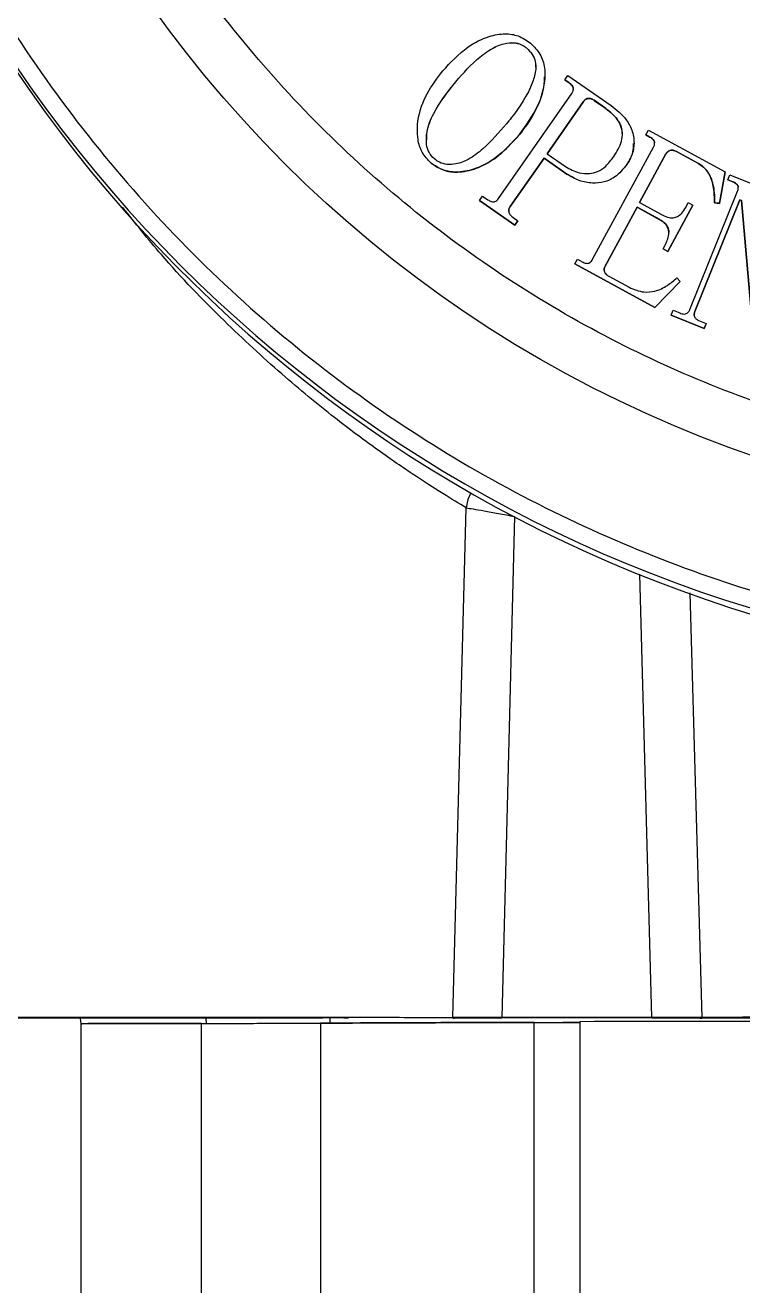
# Model space of a CAD drawing. Header units: millimetres. Extents: x 2028 to 4172, y 863 to 2379.
# Drawn here: x 3411.8 to 3453.7, y 2030.5 to 2104 of the extents above; entities that cross this region are included whole.
import ezdxf

# ---------------------------------------------------------------- set-up
doc = ezdxf.new("R2010")
doc.units = ezdxf.units.MM

msp = doc.modelspace()

# ---------------------------------------------------------------- linework, layer by layer
at = {"color": 7, "linetype": 'Continuous', "lineweight": 25}
for p, q in [((3442.151, 2100.982), (3442.151, 2100.984)), ((3443.314, 2100.815), (3443.493, 2101.074)), ((3443.57, 2100.636), (3443.314, 2100.815)), ((3443.314, 2100.815), (3443.314, 2100.813)), ((3443.314, 2100.813), (3443.57, 2100.634)), ((3443.493, 2101.074), (3446.022, 2099.309)), ((3439.444, 2093.896), (3443.718, 2100.024)), ((3443.57, 2100.636), (3443.57, 2100.634)), ((3444.404, 2099.546), (3442.281, 2096.504)), ((3442.282, 2096.504), (3444.404, 2099.544)), ((3444.404, 2099.544), (3444.404, 2099.546)), ((3445.627, 2099.201), (3445.028, 2099.619)), ((3445.028, 2099.617), (3445.028, 2099.619)), ((3445.028, 2099.617), (3445.627, 2099.199)), ((3445.627, 2099.199), (3445.627, 2099.201)), ((3434.71, 2097.932), (3434.71, 2097.93)), ((3448.045, 2097.6), (3448.195, 2097.874)), ((3448.195, 2097.874), (3452.68, 2095.439)), ((3447.354, 2097.106), (3447.354, 2097.108)), ((3448.274, 2097.475), (3448.045, 2097.6)), ((3448.045, 2097.6), (3448.045, 2097.598)), ((3448.045, 2097.598), (3448.274, 2097.473)), ((3448.274, 2097.475), (3448.274, 2097.473)), ((3442.281, 2096.504), (3443.352, 2095.757)), ((3444.936, 2090.344), (3448.488, 2096.886)), ((3449.22, 2096.489), (3447.681, 2093.651)), ((3447.682, 2093.651), (3449.22, 2096.487)), ((3449.22, 2096.489), (3449.22, 2096.487)), ((3451.11, 2095.936), (3449.829, 2096.631)), ((3449.829, 2096.631), (3449.829, 2096.629)), ((3449.829, 2096.629), (3451.11, 2095.934)), ((3442.102, 2096.246), (3440.129, 2093.418)), ((3440.129, 2093.416), (3442.102, 2096.244)), ((3443.429, 2095.32), (3442.102, 2096.246)), ((3442.102, 2096.246), (3442.102, 2096.244)), ((3442.102, 2096.244), (3443.429, 2095.317)), ((3451.11, 2095.936), (3451.11, 2095.934)), ((3443.429, 2095.32), (3443.429, 2095.317)), ((3443.429, 2095.317), (3443.849, 2095.117)), ((3452.68, 2095.439), (3452.337, 2093.611)), ((3452.337, 2093.609), (3452.68, 2095.437)), ((3452.68, 2095.439), (3452.68, 2095.437)), ((3452.83, 2094.988), (3452.947, 2095.277)), ((3453.119, 2094.87), (3452.83, 2094.988)), ((3452.83, 2094.988), (3452.83, 2094.986)), ((3452.83, 2094.986), (3453.119, 2094.868)), ((3452.947, 2095.277), (3454.344, 2094.712)), ((3453.119, 2094.87), (3453.119, 2094.868)), ((3450.615, 2087.423), (3453.396, 2094.31)), ((3438.338, 2093.775), (3438.519, 2094.033)), ((3438.338, 2093.775), (3438.338, 2093.772)), ((3440.395, 2092.338), (3438.338, 2093.775)), ((3438.338, 2093.772), (3440.395, 2092.335)), ((3438.519, 2094.033), (3438.817, 2093.823)), ((3440.129, 2093.418), (3440.129, 2093.416)), ((3447.53, 2093.378), (3445.668, 2089.947)), ((3445.668, 2089.945), (3447.53, 2093.376)), ((3448.856, 2092.657), (3447.53, 2093.378)), ((3447.53, 2093.378), (3447.53, 2093.376)), ((3447.53, 2093.376), (3448.856, 2092.655)), ((3447.681, 2093.651), (3449.006, 2092.931)), ((3450.796, 2093.501), (3449.33, 2090.802)), ((3449.33, 2090.8), (3450.796, 2093.499)), ((3450.372, 2093.374), (3450.522, 2093.649)), ((3450.522, 2093.649), (3450.796, 2093.501)), ((3450.796, 2093.501), (3450.796, 2093.499)), ((3453.529, 2093.807), (3450.903, 2087.305)), ((3450.903, 2087.303), (3453.529, 2093.805)), ((3452.337, 2093.611), (3452.057, 2093.644)), ((3452.057, 2093.644), (3452.057, 2093.641)), ((3452.057, 2093.641), (3452.337, 2093.609)), ((3452.337, 2093.611), (3452.337, 2093.609)), ((3453.625, 2093.768), (3453.529, 2093.807)), ((3453.529, 2093.807), (3453.529, 2093.805)), ((3453.529, 2093.805), (3453.625, 2093.766)), ((3454.386, 2085.115), (3453.625, 2093.768)), ((3453.625, 2093.768), (3453.625, 2093.766)), ((3453.625, 2093.766), (3454.386, 2085.113)), ((3440.276, 2092.806), (3440.576, 2092.596)), ((3448.856, 2092.657), (3448.856, 2092.655)), ((3440.576, 2092.596), (3440.395, 2092.338)), ((3440.395, 2092.335), (3440.576, 2092.594)), ((3440.395, 2092.338), (3440.395, 2092.335)), ((3440.576, 2092.596), (3440.576, 2092.594)), ((3449.056, 2090.951), (3449.156, 2091.134)), ((3449.33, 2090.802), (3449.056, 2090.951)), ((3449.056, 2090.951), (3449.056, 2090.948)), ((3449.056, 2090.948), (3449.33, 2090.8)), ((3449.33, 2090.802), (3449.33, 2090.8)), ((3443.901, 2090.076), (3444.049, 2090.351)), ((3448.569, 2087.541), (3443.901, 2090.076)), ((3443.901, 2090.076), (3443.901, 2090.074)), ((3443.901, 2090.074), (3448.569, 2087.539)), ((3444.049, 2090.351), (3444.325, 2090.201)), ((3445.668, 2089.947), (3445.668, 2089.945)), ((3445.88, 2089.357), (3447.07, 2088.71)), ((3450.039, 2089.053), (3448.569, 2087.541)), ((3448.569, 2087.539), (3450.039, 2089.051)), ((3449.859, 2089.269), (3450.039, 2089.053)), ((3450.039, 2089.053), (3450.039, 2089.051)), ((3448.569, 2087.541), (3448.569, 2087.539)), ((3449.522, 2087.08), (3449.64, 2087.369)), ((3451.449, 2086.302), (3449.522, 2087.08)), ((3449.522, 2087.08), (3449.522, 2087.078)), ((3449.522, 2087.078), (3451.449, 2086.3)), ((3449.64, 2087.369), (3450.025, 2087.213)), ((3450.903, 2087.305), (3450.903, 2087.303)), ((3451.181, 2086.747), (3451.566, 2086.591)), ((3451.566, 2086.591), (3451.449, 2086.302)), ((3451.449, 2086.3), (3451.566, 2086.589)), ((3451.449, 2086.302), (3451.449, 2086.3)), ((3451.566, 2086.591), (3451.566, 2086.589)), ((3436.775, 2046.117), (3437.559, 2075.847)), ((3440.386, 2075.344), (3439.642, 2046.112)), ((3448.39, 2046.112), (3447.686, 2071.97)), ((3450.615, 2070.898), (3451.305, 2046.117)), ((3415.037, 2046.059), (3415.058, 2045.757)), ((3415.058, 2045.757), (3415.058, 2028.757)), ((3422.114, 2028.777), (3422.114, 2045.777)), ((3422.393, 2045.777), (3422.389, 2046.061)), ((3429.052, 2045.791), (3429.052, 2028.791)), ((3429.591, 2046.068), (3429.609, 2045.794)), ((3448.39, 2046.112), (3439.642, 2046.112)), ((3448.39, 2046.095), (3439.642, 2046.095)), ((3441.536, 2028.834), (3441.536, 2045.834)), ((3444.201, 2045.873), (3444.201, 2028.873))]:
    msp.add_line(p, q, dxfattribs=at)
at = {"color": 7, "linetype": 'Continuous', "lineweight": 25, "flags": 128}
msp.add_lwpolyline([(3437.835, 2076.717), (3437.661, 2076.333), (3437.559, 2075.847)], dxfattribs=at)
at = {"color": 7, "linetype": 'Continuous', "lineweight": 25}
msp.add_circle((3477.481, 2146.532), 71.5, dxfattribs=at)
for centre, radius, start, end in [((3477.481, 2146.53), 80, 190.30617, 259.69396), ((3477.558, 2146.157), 80, 190.52799, 258.6349), ((3420.731, 1273.239), 772.539, 89.897391, 90.420712), ((3422.39, 3626.609), 1580.832, 269.990013, 270.241488), ((3446.606, -1205.529), 3251.367, 90.089346, 90.30934), ((3441.026, 2528.939), 483.105, 270.06054, 270.37656), ((3452.558, 262.317), 1783.576, 89.841456, 90.268476)]:
    msp.add_arc(centre, radius, start, end, dxfattribs=at)
for points, knots in [([(3545.981, 2146.538), (3545.926, 2144.449), (3545.817, 2140.271), (3544.907, 2133.932), (3543.421, 2127.58), (3541.247, 2121.214), (3538.416, 2114.991), (3534.902, 2108.968), (3530.748, 2103.277), (3526.005, 2098.015), (3520.743, 2093.272), (3515.051, 2089.118), (3509.029, 2085.604), (3502.806, 2082.772), (3496.44, 2080.601), (3490.087, 2079.106), (3483.749, 2078.229), (3477.481, 2077.943), (3471.214, 2078.229), (3464.875, 2079.106), (3458.523, 2080.601), (3452.157, 2082.772), (3445.934, 2085.604), (3439.911, 2089.118), (3434.219, 2093.272), (3428.958, 2098.015), (3424.214, 2103.277), (3420.06, 2108.968), (3416.547, 2114.991), (3413.716, 2121.214), (3411.542, 2127.58), (3410.056, 2133.932), (3409.146, 2140.271), (3409.036, 2144.449), (3408.981, 2146.538)], [0, 0, 0, 0, 0.029124, 0.058248, 0.08912, 0.119994, 0.151902, 0.184313, 0.217069, 0.25, 0.282931, 0.315687, 0.348098, 0.380006, 0.410878, 0.441752, 0.470875, 0.5, 0.529123, 0.558248, 0.58912, 0.619994, 0.651902, 0.684313, 0.717069, 0.75, 0.782931, 0.815687, 0.848098, 0.880006, 0.910878, 0.941752, 0.970875, 1, 1, 1, 1]), ([(3399.756, 2132.398), (3400.282, 2129.902), (3401.345, 2124.865), (3403.883, 2117.488), (3407.152, 2110.246), (3411.215, 2103.267), (3416.027, 2096.664), (3421.519, 2090.57), (3427.613, 2085.078), (3434.216, 2080.266), (3441.195, 2076.203), (3448.437, 2072.934), (3455.814, 2070.395), (3460.852, 2069.333), (3463.348, 2068.807)], [0, 0, 0, 0, 0.079959, 0.161371, 0.244142, 0.328893, 0.414217, 0.5, 0.585778, 0.671102, 0.755858, 0.838624, 0.920039, 1, 1, 1, 1]), ([(3436.191, 2101.335), (3436.649, 2101.832), (3437.426, 2102.675), (3438.744, 2103.348), (3439.771, 2103.539), (3440.634, 2103.419), (3441.081, 2103.113), (3441.315, 2102.954)], [0, 0, 0, 0, 0.337884, 0.573603, 0.730566, 0.85906, 1, 1, 1, 1]), ([(3436.95, 2100.705), (3437.393, 2101.21), (3438.063, 2101.973), (3439.114, 2102.702), (3439.842, 2102.975), (3440.438, 2102.997), (3440.834, 2102.865), (3441.025, 2102.719), (3441.084, 2102.674)], [0, 0, 0, 0, 0.39949, 0.604579, 0.758371, 0.856867, 0.955984, 1, 1, 1, 1]), ([(3436.95, 2100.703), (3437.393, 2101.208), (3438.063, 2101.971), (3439.114, 2102.7), (3439.842, 2102.973), (3440.438, 2102.995), (3440.834, 2102.863), (3441.025, 2102.717), (3441.084, 2102.672)], [0, 0, 0, 0, 0.3994903, 0.6045786, 0.7583706, 0.8568666, 0.9559842, 1, 1, 1, 1]), ([(3441.315, 2102.954), (3441.516, 2102.752), (3441.921, 2102.348), (3442.192, 2101.454), (3442.111, 2100.241), (3441.619, 2098.88), (3440.967, 2098.014), (3440.668, 2097.618)], [0, 0, 0, 0, 0.141994, 0.285364, 0.454307, 0.749816, 1, 1, 1, 1]), ([(3441.084, 2102.674), (3441.205, 2102.556), (3441.436, 2102.332), (3441.613, 2101.883), (3441.639, 2101.317), (3441.291, 2100.132), (3440.602, 2099.106), (3440.001, 2098.362), (3439.909, 2098.247)], [0, 0, 0, 0, 0.099608, 0.189208, 0.278687, 0.431625, 0.91232, 1, 1, 1, 1]), ([(3441.084, 2102.672), (3441.204, 2102.554), (3441.434, 2102.33), (3441.606, 2101.92), (3441.607, 2101.659), (3441.608, 2101.549)], [0, 0, 0, 0, 0.391858, 0.744344, 1, 1, 1, 1]), ([(3435.509, 2095.959), (3435.316, 2096.157), (3434.938, 2096.548), (3434.678, 2097.469), (3434.714, 2098.656), (3435.219, 2100.053), (3435.862, 2100.901), (3436.191, 2101.335)], [0, 0, 0, 0, 0.136914, 0.2692438, 0.4669639, 0.7271795, 1, 1, 1, 1]), ([(3435.707, 2096.198), (3435.589, 2096.321), (3435.358, 2096.562), (3435.208, 2097.132), (3435.257, 2097.921), (3435.771, 2099.222), (3436.479, 2100.113), (3436.95, 2100.705)], [0, 0, 0, 0, 0.099003, 0.19276, 0.335178, 0.557829, 1, 1, 1, 1]), ([(3435.26, 2097.304), (3435.26, 2097.462), (3435.258, 2098.001), (3435.793, 2099.219), (3436.488, 2100.11), (3436.95, 2100.703)], [0, 0, 0, 0, 0.121806, 0.415916, 1, 1, 1, 1]), ([(3440.668, 2097.615), (3441.054, 2098.163), (3441.723, 2099.11), (3442.15, 2100.329), (3442.128, 2100.901), (3442.125, 2100.981)], [0, 0, 0, 0, 0.540379, 0.935169, 1, 1, 1, 1]), ([(3443.718, 2100.024), (3443.749, 2100.074), (3443.799, 2100.155), (3443.822, 2100.286), (3443.8, 2100.4), (3443.717, 2100.526), (3443.626, 2100.594), (3443.57, 2100.636)], [0, 0, 0, 0, 0.242147, 0.388856, 0.536837, 0.710317, 1, 1, 1, 1]), ([(3443.57, 2100.634), (3443.641, 2100.579), (3443.74, 2100.502), (3443.811, 2100.369), (3443.81, 2100.313), (3443.81, 2100.292)], [0, 0, 0, 0, 0.613941, 0.861715, 1, 1, 1, 1]), ([(3445.028, 2099.619), (3444.958, 2099.66), (3444.851, 2099.723), (3444.681, 2099.734), (3444.558, 2099.7), (3444.467, 2099.626), (3444.424, 2099.571), (3444.404, 2099.546)], [0, 0, 0, 0, 0.336259, 0.518412, 0.701425, 0.865829, 1, 1, 1, 1]), ([(3444.404, 2099.544), (3444.439, 2099.588), (3444.498, 2099.662), (3444.619, 2099.719), (3444.737, 2099.732), (3444.881, 2099.706), (3444.973, 2099.651), (3445.028, 2099.617)], [0, 0, 0, 0, 0.234766, 0.393258, 0.551032, 0.728919, 1, 1, 1, 1]), ([(3446.022, 2099.309), (3446.343, 2099.055), (3446.867, 2098.64), (3447.297, 2097.805), (3447.398, 2097.032), (3447.242, 2096.36), (3447.023, 2096.007), (3446.937, 2095.869)], [0, 0, 0, 0, 0.303232, 0.495993, 0.689194, 0.877678, 1, 1, 1, 1]), ([(3446.176, 2096.335), (3446.355, 2096.626), (3446.622, 2097.058), (3446.701, 2097.734), (3446.563, 2098.26), (3446.191, 2098.772), (3445.828, 2099.048), (3445.627, 2099.201)], [0, 0, 0, 0, 0.300507, 0.446901, 0.594184, 0.775072, 1, 1, 1, 1]), ([(3445.627, 2099.199), (3445.894, 2098.991), (3446.293, 2098.68), (3446.638, 2098.088), (3446.66, 2097.756), (3446.67, 2097.592)], [0, 0, 0, 0, 0.505642, 0.75535, 1, 1, 1, 1]), ([(3439.909, 2098.247), (3439.469, 2097.743), (3438.798, 2096.972), (3437.783, 2096.181), (3437.043, 2095.889), (3436.458, 2095.85), (3436.02, 2095.97), (3435.803, 2096.128), (3435.707, 2096.198)], [0, 0, 0, 0, 0.388784, 0.594507, 0.742724, 0.84452, 0.93111, 1, 1, 1, 1]), ([(3440.668, 2097.618), (3440.212, 2097.119), (3439.444, 2096.279), (3438.115, 2095.578), (3437.062, 2095.387), (3436.176, 2095.505), (3435.735, 2095.805), (3435.509, 2095.959)], [0, 0, 0, 0, 0.335274, 0.565807, 0.736276, 0.864906, 1, 1, 1, 1]), ([(3435.509, 2095.957), (3435.772, 2095.784), (3436.273, 2095.454), (3437.279, 2095.394), (3438.453, 2095.695), (3439.656, 2096.486), (3440.34, 2097.25), (3440.668, 2097.615)], [0, 0, 0, 0, 0.1548488, 0.2952582, 0.4876874, 0.7546513, 1, 1, 1, 1]), ([(3446.937, 2095.866), (3447.085, 2096.104), (3447.325, 2096.488), (3447.318, 2096.936), (3447.315, 2097.108)], [0, 0, 0, 0, 0.616838, 1, 1, 1, 1]), ([(3448.488, 2096.886), (3448.514, 2096.939), (3448.556, 2097.025), (3448.561, 2097.157), (3448.529, 2097.268), (3448.432, 2097.384), (3448.335, 2097.44), (3448.274, 2097.475)], [0, 0, 0, 0, 0.244604, 0.390165, 0.536734, 0.711366, 1, 1, 1, 1]), ([(3448.274, 2097.473), (3448.347, 2097.43), (3448.452, 2097.368), (3448.543, 2097.239), (3448.551, 2097.17), (3448.555, 2097.138)], [0, 0, 0, 0, 0.550155, 0.788318, 1, 1, 1, 1]), ([(3443.352, 2095.757), (3443.612, 2095.613), (3444.053, 2095.37), (3444.72, 2095.317), (3445.268, 2095.445), (3445.763, 2095.795), (3446.029, 2096.143), (3446.176, 2096.335)], [0, 0, 0, 0, 0.2693348, 0.4566469, 0.5997024, 0.7783509, 1, 1, 1, 1]), ([(3449.829, 2096.631), (3449.765, 2096.661), (3449.659, 2096.71), (3449.504, 2096.71), (3449.388, 2096.677), (3449.29, 2096.602), (3449.245, 2096.53), (3449.22, 2096.489)], [0, 0, 0, 0, 0.2946797, 0.4891513, 0.6427246, 0.79668, 1, 1, 1, 1]), ([(3449.22, 2096.487), (3449.254, 2096.54), (3449.31, 2096.625), (3449.443, 2096.699), (3449.586, 2096.714), (3449.721, 2096.684), (3449.8, 2096.644), (3449.829, 2096.629)], [0, 0, 0, 0, 0.264438, 0.424852, 0.624763, 0.864134, 1, 1, 1, 1]), ([(3446.937, 2095.869), (3446.721, 2095.604), (3446.36, 2095.162), (3445.621, 2094.82), (3444.897, 2094.764), (3444.129, 2094.9), (3443.665, 2095.178), (3443.429, 2095.32)], [0, 0, 0, 0, 0.253557, 0.424716, 0.595645, 0.794239, 1, 1, 1, 1]), ([(3452.057, 2093.644), (3452.05, 2093.933), (3452.036, 2094.516), (3451.813, 2095.275), (3451.437, 2095.738), (3451.192, 2095.886), (3451.11, 2095.936)], [0, 0, 0, 0, 0.333446, 0.670522, 0.890051, 1, 1, 1, 1]), ([(3451.11, 2095.934), (3451.251, 2095.84), (3451.56, 2095.636), (3451.906, 2095.039), (3452.045, 2094.344), (3452.054, 2093.842), (3452.057, 2093.641)], [0, 0, 0, 0, 0.193125, 0.422079, 0.769445, 1, 1, 1, 1]), ([(3453.396, 2094.31), (3453.416, 2094.37), (3453.447, 2094.463), (3453.439, 2094.597), (3453.395, 2094.689), (3453.291, 2094.791), (3453.19, 2094.837), (3453.119, 2094.87)], [0, 0, 0, 0, 0.263647, 0.403144, 0.543417, 0.677144, 1, 1, 1, 1]), ([(3453.119, 2094.868), (3453.2, 2094.831), (3453.315, 2094.778), (3453.419, 2094.652), (3453.433, 2094.582), (3453.44, 2094.548)], [0, 0, 0, 0, 0.55917, 0.783276, 1, 1, 1, 1]), ([(3437.559, 2075.847), (3437.137, 2076.101), (3436.294, 2076.61), (3434.761, 2077.594), (3433.391, 2078.522), (3432.282, 2079.303), (3431.107, 2080.164), (3429.299, 2081.545), (3426.713, 2083.666), (3423.282, 2086.849), (3420.115, 2090.11), (3418.247, 2092.449), (3417.502, 2093.382)], [0, 0, 0, 0, 0.109984, 0.219759, 0.27493, 0.330421, 0.386353, 0.442844, 0.579253, 0.726129, 0.890731, 1, 1, 1, 1]), ([(3438.817, 2093.823), (3438.889, 2093.778), (3438.988, 2093.715), (3439.137, 2093.687), (3439.245, 2093.712), (3439.355, 2093.78), (3439.413, 2093.856), (3439.444, 2093.896)], [0, 0, 0, 0, 0.3451215, 0.47825, 0.6125433, 0.7923859, 1, 1, 1, 1]), ([(3440.046, 2093.151), (3440.045, 2093.157), (3440.035, 2093.209), (3440.062, 2093.306), (3440.108, 2093.38), (3440.129, 2093.416)], [0, 0, 0, 0, 0.072005, 0.554723, 1, 1, 1, 1]), ([(3440.129, 2093.418), (3440.101, 2093.369), (3440.053, 2093.286), (3440.035, 2093.151), (3440.075, 2093.018), (3440.156, 2092.896), (3440.24, 2092.833), (3440.276, 2092.806)], [0, 0, 0, 0, 0.2392653, 0.3980718, 0.5583573, 0.8110269, 1, 1, 1, 1]), ([(3449.006, 2092.931), (3449.139, 2092.868), (3449.347, 2092.771), (3449.662, 2092.751), (3449.92, 2092.841), (3450.176, 2093.048), (3450.301, 2093.256), (3450.372, 2093.374)], [0, 0, 0, 0, 0.265228, 0.413113, 0.562281, 0.751044, 1, 1, 1, 1]), ([(3449.156, 2091.134), (3449.257, 2091.352), (3449.397, 2091.655), (3449.378, 2092.083), (3449.258, 2092.347), (3449.064, 2092.534), (3448.917, 2092.621), (3448.856, 2092.657)], [0, 0, 0, 0, 0.4002553, 0.5540467, 0.7092134, 0.880119, 1, 1, 1, 1]), ([(3448.856, 2092.655), (3448.975, 2092.581), (3449.167, 2092.461), (3449.334, 2092.198), (3449.391, 2092.006), (3449.376, 2091.901), (3449.373, 2091.879)], [0, 0, 0, 0, 0.419661, 0.676448, 0.934087, 1, 1, 1, 1]), ([(3444.325, 2090.201), (3444.402, 2090.164), (3444.512, 2090.11), (3444.672, 2090.105), (3444.782, 2090.152), (3444.872, 2090.235), (3444.915, 2090.308), (3444.936, 2090.344)], [0, 0, 0, 0, 0.350066, 0.499422, 0.650662, 0.830252, 1, 1, 1, 1]), ([(3445.615, 2089.693), (3445.613, 2089.705), (3445.6, 2089.756), (3445.622, 2089.845), (3445.653, 2089.913), (3445.668, 2089.945)], [0, 0, 0, 0, 0.142052, 0.594886, 1, 1, 1, 1]), ([(3445.668, 2089.947), (3445.644, 2089.896), (3445.605, 2089.809), (3445.608, 2089.672), (3445.65, 2089.558), (3445.741, 2089.447), (3445.828, 2089.391), (3445.88, 2089.357)], [0, 0, 0, 0, 0.233621, 0.399553, 0.564983, 0.740199, 1, 1, 1, 1]), ([(3447.07, 2088.71), (3447.354, 2088.591), (3447.838, 2088.387), (3448.638, 2088.467), (3449.298, 2088.781), (3449.679, 2089.112), (3449.859, 2089.269)], [0, 0, 0, 0, 0.2964627, 0.506276, 0.7663159, 1, 1, 1, 1]), ([(3450.025, 2087.213), (3450.115, 2087.18), (3450.24, 2087.134), (3450.407, 2087.167), (3450.512, 2087.242), (3450.577, 2087.335), (3450.607, 2087.404), (3450.615, 2087.423)], [0, 0, 0, 0, 0.388994, 0.538184, 0.687796, 0.914813, 1, 1, 1, 1]), ([(3450.903, 2087.305), (3450.883, 2087.241), (3450.852, 2087.141), (3450.882, 2087.002), (3450.952, 2086.893), (3451.054, 2086.804), (3451.143, 2086.764), (3451.181, 2086.747)], [0, 0, 0, 0, 0.280897, 0.434364, 0.58741, 0.824214, 1, 1, 1, 1]), ([(3450.871, 2087.071), (3450.868, 2087.098), (3450.859, 2087.178), (3450.886, 2087.254), (3450.903, 2087.303)], [0, 0, 0, 0, 0.3514921, 1, 1, 1, 1]), ([(3437.559, 2075.847), (3437.682, 2075.829), (3437.927, 2075.792), (3438.596, 2075.676), (3439.432, 2075.525), (3440.065, 2075.405), (3440.386, 2075.344)], [0, 0, 0, 0, 0.242274, 0.486318, 0.740082, 1, 1, 1, 1]), ([(3395.69, 2046.104), (3395.69, 2046.104), (3395.579, 2046.106), (3395.963, 2046.112), (3396.886, 2046.119), (3398.516, 2046.127), (3400.697, 2046.133), (3403.389, 2046.139), (3406.498, 2046.143), (3409.929, 2046.146), (3413.574, 2046.148), (3417.316, 2046.149), (3421.039, 2046.148), (3424.625, 2046.145), (3427.96, 2046.142), (3430.942, 2046.137), (3433.463, 2046.131), (3435.5, 2046.124), (3436.35, 2046.119), (3436.775, 2046.117)], [0, 0, 0, 0, 0.000026, 0.062525, 0.125023, 0.187521, 0.25002, 0.312518, 0.375016, 0.437515, 0.500013, 0.562511, 0.62501, 0.687508, 0.750007, 0.812505, 0.875003, 0.937502, 1, 1, 1, 1]), ([(3429.609, 2045.791), (3430.288, 2045.795), (3431.646, 2045.803), (3434.473, 2045.814), (3437.861, 2045.824), (3441.119, 2045.832), (3443.404, 2045.836), (3444.201, 2045.838)], [0, 0, 0, 0, 0.220498, 0.440997, 0.661495, 0.881994, 1, 1, 1, 1]), ([(3439.642, 2046.112), (3439.324, 2046.112), (3438.686, 2046.112), (3437.831, 2046.113), (3437.138, 2046.115), (3436.896, 2046.116), (3436.775, 2046.117)], [0, 0, 0, 0, 0.2496471, 0.5001104, 0.7500412, 1, 1, 1, 1]), ([(3436.775, 2046.09), (3436.896, 2046.091), (3437.138, 2046.092), (3437.831, 2046.094), (3438.686, 2046.095), (3439.324, 2046.095), (3439.642, 2046.095)], [0, 0, 0, 0, 0.249645, 0.500108, 0.750039, 1, 1, 1, 1]), ([(3451.305, 2046.117), (3451.195, 2046.116), (3450.977, 2046.115), (3450.276, 2046.113), (3449.391, 2046.112), (3448.723, 2046.112), (3448.39, 2046.112)], [0, 0, 0, 0, 0.249843, 0.499876, 0.750481, 1, 1, 1, 1]), ([(3448.39, 2046.095), (3448.723, 2046.095), (3449.391, 2046.095), (3450.276, 2046.094), (3450.977, 2046.092), (3451.195, 2046.091), (3451.305, 2046.09)], [0, 0, 0, 0, 0.249519, 0.500124, 0.750157, 1, 1, 1, 1])]:
    msp.add_open_spline(points, degree=3, knots=knots, dxfattribs=at)
for points in [[(3402.69, 2046.104), (3402.742, 2046.106), (3402.846, 2046.11), (3403.678, 2046.115), (3404.972, 2046.12), (3406.727, 2046.125), (3408.861, 2046.129), (3411.298, 2046.131), (3413.941, 2046.133), (3416.69, 2046.134), (3419.439, 2046.133), (3422.082, 2046.131), (3424.518, 2046.129), (3426.652, 2046.125), (3428.407, 2046.12), (3429.701, 2046.115), (3430.533, 2046.109), (3430.638, 2046.105), (3430.69, 2046.104)], [(3430.69, 2046.104), (3430.638, 2046.102), (3430.533, 2046.098), (3429.701, 2046.092), (3428.407, 2046.087), (3426.652, 2046.082), (3424.518, 2046.079), (3422.082, 2046.076), (3419.439, 2046.074), (3416.69, 2046.073), (3413.941, 2046.074), (3411.298, 2046.076), (3408.861, 2046.079), (3406.727, 2046.082), (3404.972, 2046.087), (3403.678, 2046.092), (3402.846, 2046.098), (3402.742, 2046.102), (3402.69, 2046.104)], [(3415.058, 2045.757), (3415.161, 2045.76), (3415.368, 2045.764), (3416.989, 2045.77), (3419.36, 2045.775), (3421.382, 2045.776), (3422.393, 2045.777)], [(3422.393, 2045.777), (3423.208, 2045.778), (3424.839, 2045.779), (3426.927, 2045.782), (3428.628, 2045.786), (3429.282, 2045.789), (3429.609, 2045.791)], [(3503.811, 2046.117), (3503.39, 2046.12), (3502.547, 2046.126), (3500.393, 2046.134), (3497.658, 2046.142), (3494.349, 2046.149), (3490.578, 2046.154), (3486.444, 2046.158), (3482.064, 2046.16), (3477.558, 2046.161), (3473.052, 2046.16), (3468.672, 2046.158), (3464.538, 2046.154), (3460.767, 2046.149), (3457.458, 2046.142), (3454.723, 2046.135), (3452.569, 2046.126), (3451.726, 2046.12), (3451.305, 2046.117)], [(3503.811, 2046.09), (3503.39, 2046.087), (3502.547, 2046.08), (3500.393, 2046.072), (3497.658, 2046.064), (3494.349, 2046.058), (3490.578, 2046.052), (3486.444, 2046.048), (3482.064, 2046.046), (3477.558, 2046.045), (3473.052, 2046.046), (3468.672, 2046.049), (3464.538, 2046.052), (3460.767, 2046.058), (3457.458, 2046.064), (3454.723, 2046.072), (3452.569, 2046.081), (3451.726, 2046.087), (3451.305, 2046.09)]]:
    msp.add_open_spline(points, degree=3, dxfattribs=at)

doc.saveas('drawing.dxf')
